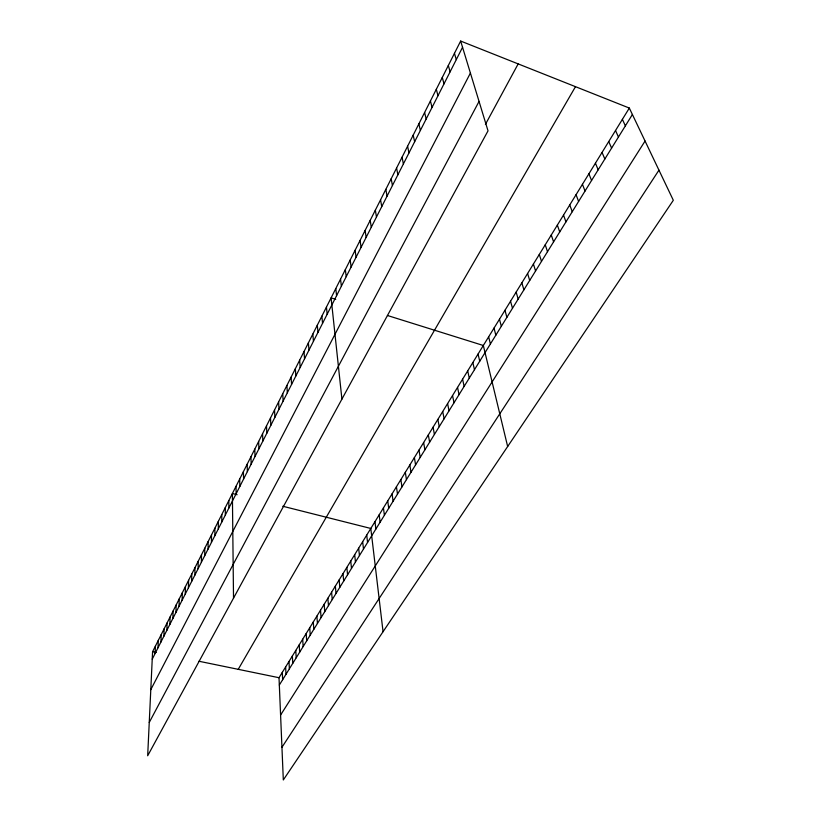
<?xml version="1.0" encoding="UTF-8"?>
<svg xmlns="http://www.w3.org/2000/svg" width="821" height="821" viewBox="0 0 821 821"><rect width="100%" height="100%" fill="white"/><g stroke="black" fill="none" stroke-linecap="round" stroke-linejoin="round"><path stroke-width="1.23" d="M218.324 528.857L218.324 521.397M214.876 535.661L214.897 528.201M211.459 542.394L211.5 534.933M208.072 549.075L208.134 541.603M204.716 555.684L204.798 548.212M201.402 562.231L201.494 554.76M198.107 568.717L198.23 561.246M194.854 575.141L194.988 567.67M191.621 581.504L191.775 574.033M188.42 587.815L188.594 580.334M185.259 594.065L185.443 586.584M182.118 600.254L182.313 592.772M179.009 606.391L179.224 598.909M175.92 612.466L176.156 604.985M172.862 618.49L173.118 611.009M169.844 624.453L170.101 616.982M166.837 630.374L167.125 622.903M163.861 636.234L164.159 628.763M160.916 642.043L161.234 634.571M158.001 647.8L158.32 640.339M155.107 653.516L155.446 646.045M460.653 41.05L152.583 651.71L147.677 755.761L488.023 130.847L460.653 41.05L629.327 108.064L673.323 200.283L283.317 779.95L279.017 677.715L629.327 108.064M152.234 659.171L462.551 47.279M150.797 689.65L470.412 73.048M149.248 722.459L479.054 101.404M485.416 124.402L518.164 63.905M238.234 669.331L575.48 86.677M279.325 685.063L632.396 114.499M280.587 715.05L645.06 141.048M281.942 747.284L658.955 170.152M152.583 651.71L156.277 652.469M198.969 661.254L279.017 677.715M237.115 494.724L232.384 493.534L233.523 598.15M282.793 506.249L370.805 528.457L383.058 631.708M335.738 299.326L331.089 297.869L341.916 399.129M387.43 315.49L483.323 345.487L507.655 446.511M622.38 119.363L625.376 125.839M615.524 130.518L618.449 137.035M608.741 141.54L611.604 148.098M602.05 152.429L604.841 159.017M595.441 163.184L598.16 169.814M588.903 173.806L591.561 180.476M582.438 184.315L585.045 191.016M576.065 194.69L578.6 201.432M569.753 204.942L572.237 211.715M563.524 215.081L565.946 221.886M557.356 225.098L559.727 231.933M551.271 235.001L553.58 241.867M545.247 244.791L547.504 251.678M539.305 254.469L541.501 261.386M533.414 264.034L535.569 270.981M527.595 273.496L529.699 280.464M521.848 282.845L523.89 289.834M454.454 53.344L456.291 59.625M516.163 292.091L518.154 299.111M448.338 65.475L450.113 71.817M510.539 301.245L512.489 308.275M442.293 77.461L444.007 83.845M504.977 310.287L506.875 317.347M499.476 319.236L501.323 326.306M436.32 89.284L437.983 95.729M494.026 328.082L495.833 335.184M430.43 100.962L432.041 107.459M488.649 336.836L490.414 343.948M424.611 112.498L426.171 119.035M478.058 354.056L479.731 361.209M418.864 123.889L420.373 130.467M472.845 362.533L474.476 369.696M467.693 370.918L469.284 378.091M413.189 135.137L414.646 141.756M462.592 379.21L464.142 386.404M407.585 146.251L408.981 152.911M457.543 387.42L459.052 394.624M452.545 395.537L454.013 402.762M402.054 157.221L403.398 163.923M447.599 403.573L449.036 410.808M396.584 168.059L397.887 174.801M442.714 411.526L444.11 418.782M437.87 419.398L439.225 426.663M391.176 178.773L392.438 185.546M433.078 427.197L434.401 434.463M385.839 189.353L387.05 196.168M428.336 434.904L429.619 442.191M423.646 442.54L424.888 449.826M380.564 199.801L381.734 206.656M418.997 450.093L420.208 457.4M375.351 210.135L376.47 217.011M414.389 457.574L415.58 464.881M409.843 464.984L410.982 472.301M370.209 220.346L371.277 227.253M405.328 472.321L406.446 479.638M365.119 230.434L366.145 237.372M400.864 479.577L401.951 486.904M396.44 486.771L397.497 494.098M360.08 240.409L361.076 247.378M392.069 493.883L393.085 501.231M355.113 250.261L356.068 257.26M387.728 500.933L388.723 508.281M383.438 507.912L384.402 515.27M350.198 260L351.111 267.03M379.189 514.829L380.113 522.187M345.343 269.637L346.216 276.687M374.971 521.674L375.874 529.032M340.541 279.15L341.372 286.231M366.72 535.107L367.562 542.465M335.789 288.571L336.589 295.663M362.666 541.686L363.487 549.054M358.664 548.202L359.454 555.581M354.693 554.668L355.452 562.036M326.45 307.075L327.179 314.217M350.752 561.071L351.491 568.44M346.852 567.414L347.57 574.782M321.863 316.177L322.55 323.341M342.993 573.694L343.681 581.073M317.317 325.178L317.973 332.361M339.155 579.924L339.822 587.302M335.368 586.091L336.005 593.47M312.832 334.075L313.448 341.279M331.602 592.208L332.228 599.587M308.388 342.88L308.983 350.105M327.877 598.263L328.472 605.641M324.182 604.266L324.757 611.645M303.996 351.583L304.55 358.828M320.529 610.219L321.073 617.597M299.655 360.193L300.178 367.459M316.896 616.119L317.429 623.498M313.304 621.969L313.807 629.338M295.355 368.721L295.847 375.987M309.743 627.757L310.225 635.136M291.106 377.147L291.568 384.433M306.202 633.504L306.674 640.873M302.703 639.2L303.144 646.568M286.898 385.48L287.329 392.787M299.234 644.844L299.655 652.213M282.732 393.731L283.142 401.048M295.786 650.448L296.196 657.806M292.379 655.989L292.758 663.358M278.617 401.9L278.996 409.227M288.992 661.49L289.361 668.848M274.542 409.977L274.891 417.314M285.636 666.95L285.985 674.298M282.311 672.358L282.64 679.706M270.509 417.961L270.827 425.319M266.517 425.873L266.815 433.242M262.566 433.704L262.843 441.082M258.656 441.452L258.902 448.841M254.787 449.118L255.013 456.517M250.959 456.712L251.154 464.111M247.172 464.224L247.347 471.634M243.416 471.665L243.57 479.084M239.701 479.023L239.835 486.453M236.027 486.309L236.13 493.749M228.823 500.605L228.874 508.045M225.293 507.604L225.323 515.044M221.793 514.531L221.803 521.982"/></g></svg>
